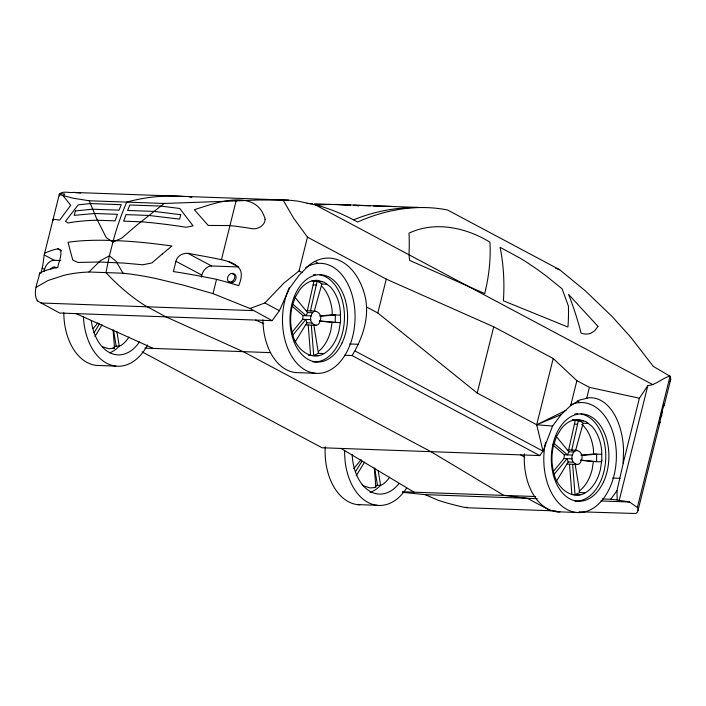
<?xml version="1.0" encoding="UTF-8"?>
<svg xmlns="http://www.w3.org/2000/svg" width="706" height="706" viewBox="0 0 706 706"><rect width="100%" height="100%" fill="white"/><g stroke="black" fill="none" stroke-linecap="round" stroke-linejoin="round"><path stroke-width="1.06" d="M579.096 511.779L635.753 513.5A65.561 15.082 14 0 0 637.359 507.464L629.496 501.984L617.194 499.963L616.965 490.723L623.098 463.904L623.566 449.184A61.272 36.006 -85.9 0 0 588.892 397.787L579.485 400.081L570.395 405.853L561.093 414.669L552.577 426.036L543.038 451.143L539.79 455.573L322.042 447.754L142.074 351.879M59.436 196.065L59.648 193.718L64.758 194.044L63.169 195.791L70.697 205.278L59.692 220.113L53.118 219.231A152.999 12.77 23.1 0 0 53.118 220.501M40.93 273.346L42.766 265.624L44.222 254.884L59.401 193.991C63.134 190.638 69.126 193.073 73.512 192.438L288.427 200.151L297.729 201.104L316.95 205.208A362.866 208.95 74.4 0 1 357.607 222.046C385.573 209.461 417.184 203.946 447.516 209.991L559.637 269.727L585.212 290.731L612.164 316.57L631.049 337.565L653.288 366.396L670.073 376.272A65.579 16.723 15.4 0 1 669.641 381.743M292.328 306.378L302.98 315.573L302.724 319.324L291.878 332.385M311.178 315.864C307.763 322.801 318.3 330.126 320.136 320.639C323.551 313.702 313.023 306.369 311.178 315.864L302.98 315.573M340.283 322.616L332.085 322.324L330.823 330.399A37.939 24.992 -87.9 0 1 318.397 351.535M552.824 444.877L564.288 454.779L564.032 458.529L553.186 471.59M572.495 455.07C569.071 462.006 579.608 469.34 581.444 459.844C584.868 452.908 574.331 445.583 572.495 455.07L564.288 454.779M601.6 461.821L593.393 461.53L592.131 469.614A37.939 24.992 -87.9 0 1 578.973 491.297M306.704 310.816L307.331 310.764L313.923 281.35L322.121 281.641M568.012 450.022L568.639 449.969L575.231 420.555L583.43 420.855M659.863 422.788A65.561 15.082 14 0 0 660.084 421.403L661.99 411.095L664.54 404.044A68.05 2.339 26 0 1 664.072 404.053M344.634 355.286L352.047 355.55C362.91 337.98 370.218 315.714 364.746 295.046A61.801 40.71 -87.9 0 0 308.919 265.306L299.132 275.19L289.469 288.348L279.399 310.693L272.101 320.656L59.648 313.032L37.303 300.862C32.379 291.966 38.195 281.87 39.712 273.001A216.716 49.852 14 0 1 55.748 267.812L57.848 267.433C57.345 265.288 66.24 246.385 55.995 249.209A216.716 49.852 14 0 0 44.619 253.33M44.019 271.492L44.531 269.427A9.928 7.113 -62 0 1 54.318 260.32L60.769 260.558M175.935 261.282L173.367 271.581L177.294 272.172A216.716 49.852 14 0 1 216.548 279.355A152.072 34.982 14 0 1 236.501 284.959L238.734 285.639C241.249 279.382 243.632 270.68 237.013 266.083C232.689 262.279 226.864 261.061 221.455 259.676A216.716 49.852 14 0 0 191.847 254.089C185.704 251.813 177.55 254.398 175.935 261.282L201.837 275.075A9.928 7.113 -62 0 1 211.615 265.968L238.513 266.939L228.417 261.555M201.316 277.14L201.837 275.075M272.101 320.656L250.03 308.496L212.991 293.634L216.548 279.355M221.455 259.676L236.113 200.91L257.778 199.992L288.427 200.151M250.03 308.496L264.874 302.953L283.865 283.097L299.017 270.98L307.463 237.145L293.705 218.278L283.071 200.027M552.577 426.036L536.692 424.756L477.203 393.065L377.825 312.97L386.261 279.126L307.463 237.145M477.203 393.065L493.715 326.816L386.261 279.126M493.715 326.816L553.213 358.516L536.692 424.756L543.038 451.143L355.295 351.129M570.642 405.712L576.881 380.675L553.213 358.516M586.668 398.343L589.413 387.347L576.881 380.675M623.204 463.136L639.389 398.219L647.834 385.617C656.033 384.92 662.025 378.187 669.932 376.157M619.206 500.439L647.834 385.617M637.359 507.464L670.073 376.272M638.003 510.491L660.039 422.109M664.125 405.729L670.638 379.607M314.444 310.561L321.83 284.033L319.518 282.241L317.047 281.465L310.455 310.869L311.081 310.816M575.452 450.834L583.147 423.247L580.826 421.447L578.355 420.67L571.763 450.084L572.389 450.031M312.634 312.749L307.56 312.573L306.104 315.679L292.999 304.365M573.952 451.964L568.868 451.778L567.412 454.893L553.486 442.865M94.048 332.755L99.581 323.701M94.957 336.48L102.149 324.725M295.232 341.819L306.863 322.818L305.848 319.439L292.964 334.944M355.356 471.961L362.001 461.106M356.265 475.694L364.57 462.121M556.54 481.033L568.171 462.033L567.156 458.644L553.592 474.97M37.303 300.862L37.815 300.138M602.209 498.93L610.716 499.239L616.965 490.723M36.156 287.289L48.202 280.441L64.043 275.287A210.362 85.7 25 0 1 83.246 272.331L88.947 271.995L100.464 260.638L109.368 255.81L114.469 236.166A235.38 155.046 -87.9 0 1 126.709 202.119A375.592 247.409 -87.9 0 1 184.222 196.524M93.113 328.608L97.86 322.898M353.75 468.634L361.207 459.659M236.113 200.91L164.198 203.46L136.796 225.17L121.776 238.107L112.792 242.096L106.218 237.551L96.643 218.631L89.212 200.769L73.106 198.201L59.269 194.565M113.895 347.228L116.146 346.108L119.27 346.222L121.617 345.058A37.939 24.992 -87.9 0 0 129.004 337.044M323.516 353.556L318.441 353.371L313.702 355.392L311.337 325.21M375.213 486.434L377.463 485.322L380.587 485.428L382.926 484.263A37.939 24.992 -87.9 0 0 389.721 477.141M584.833 492.762L579.75 492.576L575.011 494.597L572.645 464.416M565.903 410.371L536.692 424.756L561.093 414.669M402.658 492.32L425.206 494.65L438.276 500.325A65.561 15.082 14 0 0 464.398 507.349L467.487 507.385M319.571 315.935L332.235 314.814L340.433 315.114M320.586 316.235L335.359 314.929L335.209 322.43L319.306 320.868M316.412 325.387L305.742 324.822M113.101 329.914L114.531 348.243L108.83 348.746L102.476 346.743M308.681 355.445L318.777 355.577M580.888 455.149L593.543 454.029L601.741 454.32M581.903 455.441L596.667 454.135L596.517 461.645L580.614 460.083M577.729 464.601L567.059 464.027M391.609 206.417L373.456 205.931M336.427 204.466L418.323 207.432L409.639 207.59A513.2 291.154 73.1 0 0 353.662 219.804M330.805 204.396L314.488 203.778M334.088 204.519L350.494 205.102L346.655 204.802A521.31 343.398 -87.9 0 0 315.953 205.181M353.768 205.225L370.173 205.808M89.212 200.769L164.198 203.46M88.947 271.995L123.012 273.213L129.78 273.999A210.362 85.7 25 0 1 156.167 278.588L184.063 285.312L212.991 293.634M321.83 284.033L326.913 284.218M313.129 284.897L316.253 285.003M307.331 310.764L315.529 311.055M40.816 302.989L253.26 310.614M302.724 319.324L310.922 319.615M306.863 322.818L311.937 323.004M349.638 343.972L358.136 344.281M144.88 348.12L270.557 352.629M112.448 348.164L114.531 348.243M115.863 366.105L96.343 365.399A55.059 36.262 -87.9 0 1 63.796 312.687M315.035 373.253L295.514 372.556A55.059 36.262 -87.9 0 1 262.959 319.836M583.147 423.247L588.222 423.423M574.437 424.103L577.561 424.218M568.639 449.969L576.837 450.269M564.032 458.529L572.239 458.829M568.171 462.033L573.246 462.209M612.676 478.033L620.062 478.297M580.094 494.782L571.886 494.491L569.521 464.301M402.341 491.755L535.633 496.547M425.206 494.65L537.231 498.674M600.938 500.96L629.496 501.984M466.145 507.72L556.16 510.95M357.651 504.613L377.18 505.311M556.822 511.762L576.352 512.459M307.031 203.434L312.352 203.681M353.68 205.358L358.895 205.852M73.512 192.438L80.731 193.056M319.359 321.071L332.085 322.324M580.667 460.277L593.393 461.53M610.716 499.239L617.194 499.963M589.413 387.347L639.389 398.219M311.981 280.741L313.923 281.35M572.319 419.646L575.231 420.555M555.631 268.227L559.637 269.727M255.696 320.065L263.726 323.683M76.054 313.614L153.343 348.42M315.132 204.766L652.971 384.744M299.017 270.98L302.106 272.622M366.741 307.066L377.825 312.97M188.175 253.48L211.615 265.968M264.874 302.953L279.399 310.693M352.047 355.55L539.79 455.573M550.698 510.756L527.347 498.321L503.872 495.4L430.916 451.663L243.173 351.641L165.875 316.844L144.827 305.451A317.029 208.835 -87.9 0 1 105.979 272.604L109.368 255.81L116.022 261.194L123.012 273.213M57.768 248.803L61.519 250.798M44.222 254.945L54.318 260.32M42.21 268.192L44.531 269.427M520.737 454.885L524.479 457.126M341.095 448.442L414.051 492.179M581.735 424.456L583.447 425.78A37.939 24.992 -87.9 0 1 593.472 450.031L593.543 454.029M362.152 484.687L363.793 485.957L370.138 487.952L375.839 487.449L374.321 468.052M556.134 436.29L568.868 451.778M294.826 297.085L307.56 312.573M575.09 463.842L579.75 492.576M378.16 470.531L380.587 485.428M374.692 468.29L377.463 485.322M313.773 324.628L318.441 353.371M116.852 331.317L119.27 346.222M113.56 330.143L116.146 346.108M308.213 325.095L310.578 355.277M332.235 314.814L332.155 310.825A37.939 24.992 -87.9 0 0 322.13 286.574M189.64 197.045A375.592 247.409 -87.9 0 1 191.803 197.301M55.677 267.618A4.677 3.345 -62 0 1 56.551 267.803M39.315 274.555A152.072 34.982 14 0 1 39.712 273.001M50.77 269.021A4.677 3.345 -62 0 1 55.977 267.574M399.075 483.46A43.693 28.778 -87.9 0 1 369.37 490.952A43.693 28.778 -87.9 0 1 352.179 454.532M380.666 485.234A43.693 28.778 -87.9 0 1 369.988 492.435M406.735 487.899A55.059 36.262 -87.9 0 1 366.643 501.666A55.059 36.262 -87.9 0 1 344.643 450.534M359.742 504.755A55.059 36.262 -87.9 0 1 325.228 446.748M139.461 341.916A43.693 28.778 -87.9 0 1 110.71 353.141A43.693 28.778 -87.9 0 1 91.286 320.436M119.358 346.019A43.693 28.778 -87.9 0 1 109.598 352.894M147.554 345.013A55.059 36.262 -87.9 0 1 108.415 364.067A55.059 36.262 -87.9 0 1 83.396 316.482M577.314 400.929A60.892 40.11 -87.9 0 1 579.944 402.702M315.247 261.467A61.801 40.71 -87.9 0 1 317.779 263.179M659.545 423.423A65.561 15.082 14 0 1 659.095 424.032M660.198 417.802A65.561 15.082 14 0 0 661.734 415.322L662.254 411.36A65.561 15.082 14 0 1 661.663 411.925M232.618 274.122A4.677 3.345 -62 0 1 235.575 279.682A4.677 3.345 -62 0 1 229.203 281.456M581.003 414.051A43.693 28.778 -87.9 0 1 605.616 460.63A43.693 28.778 -87.9 0 1 575.063 501.101M574.552 414.078A43.693 28.778 -87.9 0 1 577.799 413.787M570.66 404.891A55.059 36.262 -87.9 0 1 616.294 451.831A55.059 36.262 -87.9 0 1 575.902 512.406A55.059 36.262 -87.9 0 1 545.473 442.671M559.973 511.903A55.059 36.262 -87.9 0 1 524.399 453.896M319.694 274.837A43.693 28.778 -87.9 0 1 344.246 322.227A43.693 28.778 -87.9 0 1 312.687 361.807M313.243 274.863A43.693 28.778 -87.9 0 1 315.405 274.616M305.724 267.653A55.059 36.262 -87.9 0 1 355.056 314.664A55.059 36.262 -87.9 0 1 308.222 371.488A55.059 36.262 -87.9 0 1 289.389 287.466M503.537 298.867L503.396 300.8L567.951 327.046A224.261 153.573 -53.3 0 0 568.498 309.784L568.401 306.069L562.064 288.772L546.32 276.064A305.266 137.008 59.1 0 0 520.304 258.281L500.086 247.268A222.152 156.167 -57.9 0 1 503.528 298.867M265.138 219.248C264.962 226.061 256.569 230.209 250.604 228.4A152.999 55.986 4.2 0 0 229.962 225.576L208.235 225.443L194.335 209.717C215.074 203.063 256.552 187.284 265.138 219.248M340.539 321.001L339.021 330.699A37.939 24.992 -87.9 0 1 325.863 352.382C312.158 362.752 295.743 348.967 292.822 334.785A37.939 24.992 -87.9 0 1 292.293 305.804L295.399 296.952L299.891 289.557A37.939 24.992 -87.9 0 1 318.238 280.423L324.592 282.426L330.337 286.865A37.939 24.992 -87.9 0 1 340.363 311.117L340.539 321.001M601.847 460.206L600.329 469.905A37.939 24.992 -87.9 0 1 587.171 491.597C573.466 501.966 557.052 488.173 554.131 473.991A37.939 24.992 -87.9 0 1 553.601 445.009L556.716 436.167L561.199 428.763A37.939 24.992 -87.9 0 1 579.547 419.629L585.901 421.632L591.646 426.071A37.939 24.992 -87.9 0 1 601.671 450.322L601.847 460.206M485.71 289.372L484.713 293.59L409.639 260.399L408.995 254.769A221.781 158.876 -62 0 0 409.145 236.448L408.995 233.156C435.134 220.784 466.181 227.579 489.938 242.176L490.14 246.818A235.151 147.633 -42.9 0 1 485.71 289.381M75.348 210.926L74.236 215.356L94.613 213.494L117.461 214.315L115.096 220.837L96.237 220.228A216.716 49.852 14 0 0 71.95 222.302L68.041 223.008L65.499 221.269L78.26 204.837L90.377 203.566L121.291 204.678L119.067 210.159L92.495 209.205L75.348 210.926M180.745 214.703L179.642 219.134L148.86 215.445L126.012 214.624L123.647 221.146L142.771 221.896A216.716 49.852 14 0 1 178.909 226.141L186.225 227.244L193.091 225.849L179.756 208.482L160.765 206.09L129.851 204.987L127.618 210.467L154.199 211.421L180.745 214.703M597.947 326.357L594.884 330.637L590.851 333.258A39.351 21.683 70.7 0 1 586.157 334.07A38.821 21.392 70.7 0 1 581.056 333.082L579.502 327.213A255.272 190.991 82.9 0 0 570.748 300.05L568.577 294.384L597.947 326.357M162.309 253.957L151.878 262.932L142.815 264.776L123.868 263.082L99.158 262.005L77.925 262.447L72.815 260.09L70.185 250.648L68.067 242.282L72.427 241.681A216.716 49.852 14 0 1 105.538 240.305L121.088 240.861A216.716 49.852 14 0 1 164.551 244.991L171.946 246.015L162.309 253.957M231.956 281.606A4.677 3.345 -62 0 0 233.862 273.963A4.677 3.345 -62 0 0 227.632 277.59A4.677 3.345 -62 0 0 231.956 281.606M603.418 482.092A43.693 28.778 -87.9 0 0 583.068 414.016A43.693 28.778 -87.9 0 0 553.795 476.612A43.693 28.778 -87.9 0 0 603.418 482.092M342.11 342.887A43.693 28.778 -87.9 0 0 321.76 274.802A43.693 28.778 -87.9 0 0 292.487 337.397A43.693 28.778 -87.9 0 0 342.11 342.887"/></g></svg>
